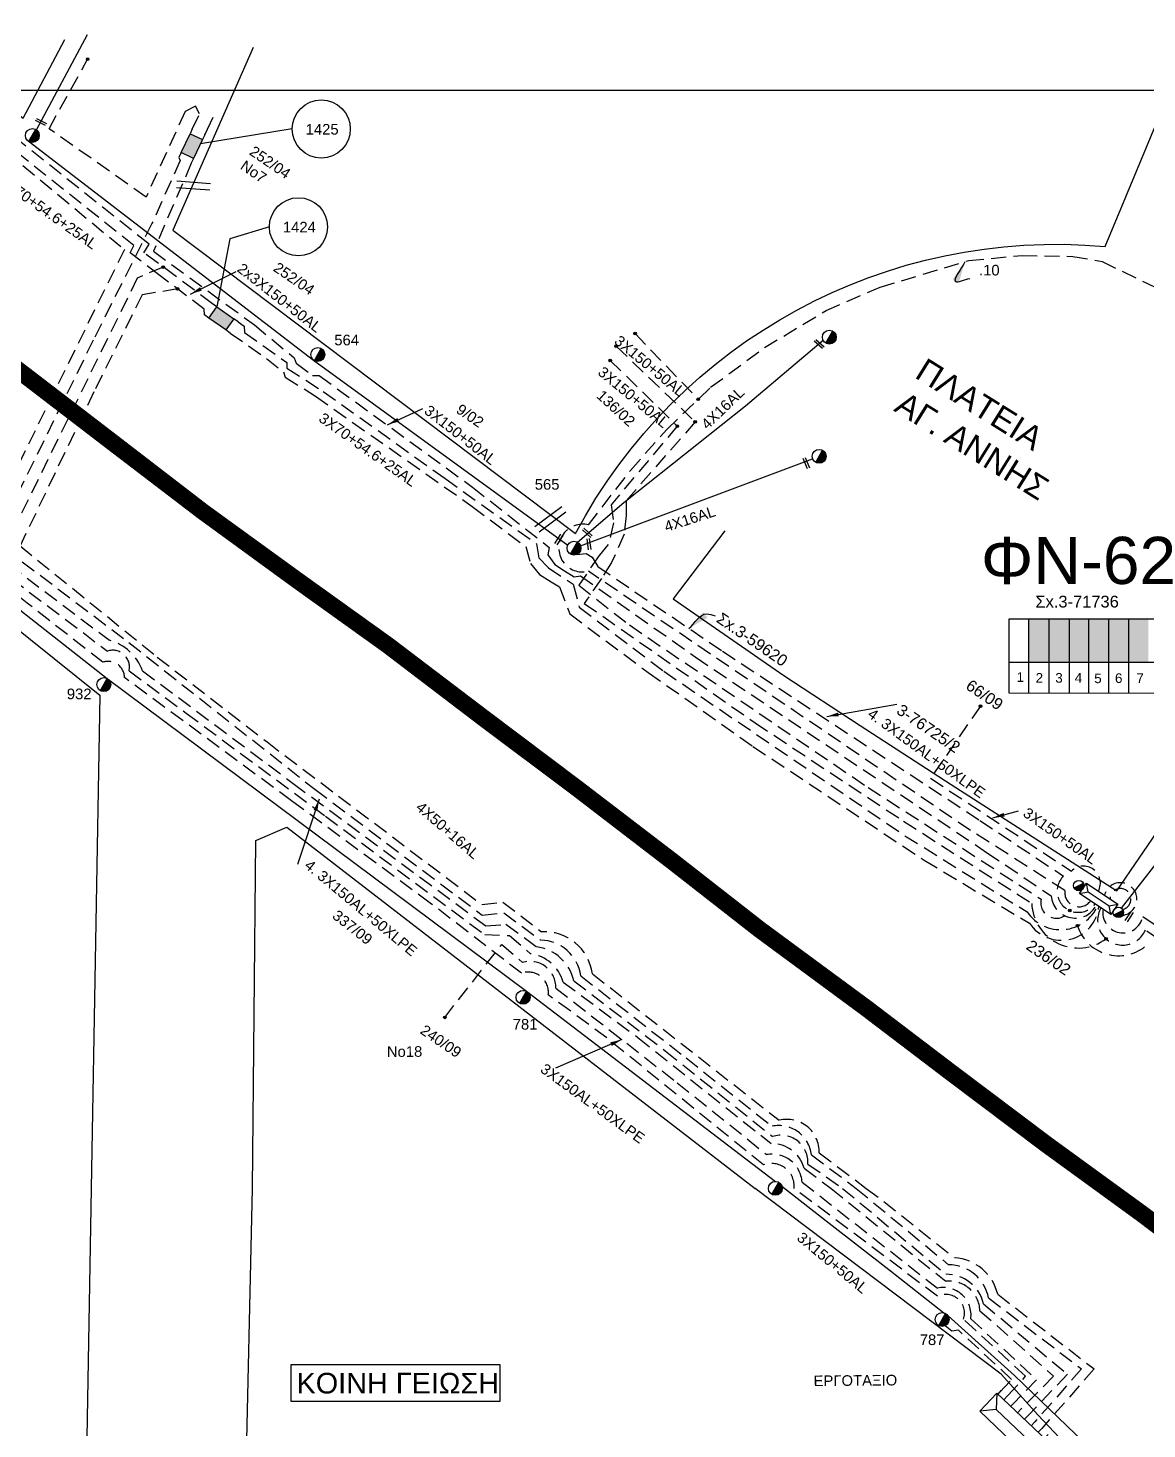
# Model space of a CAD drawing. Header units: millimetres. Extents: x 907 to 2022, y 699 to 1220.
# Drawn here: x 991 to 1086, y 1095.3 to 1214.1 of the extents above; entities that cross this region are included whole.
import ezdxf

# ---------------------------------------------------------------- set-up
doc = ezdxf.new("R2010")
doc.units = ezdxf.units.MM
doc.linetypes.add('DASHED', pattern=[19.05, 12.7, -6.35])
for name, color, linetype in [('Link Box 4 Διευθύνσεων', 7, 'Continuous'), ('Pillar OTE', 7, 'Continuous'), ('Άγνωστα', 7, 'Continuous'), ('Γυμνά εναέρια ΧΤ (3Φ)   4x16AL', 7, 'Continuous'), ('Γυμνά εναέρια ΧΤ και ΦΟΠ (3Φ)   4x50+16AL', 7, 'Continuous'), ('Επιγραφές - Σχήματα', 7, 'Continuous'), ('Καλώδια ΧΤ   3x150+50AL', 7, 'DASHED'), ('Καλώδια ΧΤ   3x150AL+50XLPE', 7, 'DASHED'), ('Μηχανική τομή', 7, 'Continuous'), ('Στύλος ΦΜ', 7, 'Continuous'), ('Στύλος ΦΜ @ 1', 7, 'Continuous'), ('Συνδέσεις', 7, 'Continuous'), ('Συνεστραμμένα ΧΤ   3x70+54.6+25 AL', 7, 'SYN_LINE'), ('Τομή', 7, 'Continuous'), ('Υποσταθμός εναέριος 2 στύλων', 7, 'Continuous'), ('Υποσταθμός πόλεως', 7, 'Continuous'), ('Υπόβαθρο ΔΕΗ', 7, 'Continuous'), ('Υπόγεια Καλώδια Δικτύου ΧΤ   .10', 7, 'DASHED'), ('Υπόγεια καλώδια Παροχών ΧΤ   4x6', 7, 'DASHED')]:
    doc.layers.add(name, color=color, linetype=linetype)
doc.styles.get("Standard").update_dxf_attribs({"font": 'arial.ttf'})
doc.linetypes.add('SYN_LINE', pattern='A,0.5,-0.0001,["/\\/\\/\\/",Standard,S=0.1,R=0,X=0,Y=-0.05],-0.25', length=0.7501)
doc.dimstyles.new('ISO-25', dxfattribs={"dimtxt": 2.5, "dimasz": 2.5, "dimexe": 1.25, "dimexo": 0.625, "dimtad": 1, "dimtxsty": 'Standard', "dimcen": 2.5, "dimadec": 0, "dimazin": 0, "dimtfac": 1, "dimtmove": 0, "dimatfit": 3, "dimfxl": 1, "dimarcsym": 0})

# ---------------------------------------------------------------- blocks, each defined once
blk = doc.blocks.new('ΥΠΑΡΧΩΝ ΤΣΙΜΕΝΤΕΝΙΟΣ ΣΤΥΛΟΣ')
at = {"layer": 'Στύλος ΦΜ'}
blk.add_hatch(color=256, dxfattribs=at).paths.add_polyline_path([(-1.29, -2.28, 0.574793), (2.62, 0, 0.268822), (1.3, 2.27)])
blk.add_line((-1.29, -2.28), (1.3, 2.27), dxfattribs=at)
blk.add_circle((0, 0), 2.62, dxfattribs=at)
at = {"layer": 'Στύλος ΦΜ', "flags": 4}
for tag, p in [('ΑΡΙΘΜΟΣ', (-4.68, 8.05)), ('ΤΥΠΟΣ', (-4.91, 3.03))]:
    blk.add_attdef(tag, p, '', height=4, dxfattribs=at)
blk = doc.blocks.new('ΜΗΧΑΝΙΚΗ ΤΟΜΗ')
at = {"layer": 'Μηχανική τομή', "ltscale": 40}
for p, q in [((-1.89, 0.78), (1.89, 0.78)), ((1.89, 0), (-1.89, 0))]:
    blk.add_line(p, q, dxfattribs=at)
blk = doc.blocks.new('ΤΟΜΗ')
at = {"layer": 'Τομή', "ltscale": 40}
for p, q in [((-5.68, 0), (5.68, 0)), ((5.68, -2.33), (-5.68, -2.33))]:
    blk.add_line(p, q, dxfattribs=at)
blk = doc.blocks.new('LINK BOX 4 ΑΝΑΧΩΡΗΣΕΩΝ')
at = {"layer": 'Link Box 4 Διευθύνσεων', "ltscale": 40}
blk.add_hatch(color=256, dxfattribs=at).paths.add_polyline_path([(-3.54, 0), (-3.54, -4.67), (3.54, -4.67), (3.54, 0)])
for p, q in [((-3.54, 0), (-5.33, 0)), ((5.33, 0), (3.54, 0)), ((-3.54, -4.67), (-5.33, -4.67)), ((5.33, -4.67), (3.54, -4.67))]:
    blk.add_line(p, q, dxfattribs=at)
blk.add_lwpolyline([(-3.54, -4.67), (-3.54, 0), (3.54, 0), (3.54, -4.67)], close=True, dxfattribs=at)
blk = doc.blocks.new('ΥΠΟΣΤΑΘΜΟΣ ΕΝΑΕΡΙΟΣ ΕΠΙ 2 ΣΤΥΛΩΝ')
at = {"layer": 'Υποσταθμός εναέριος 2 στύλων', "linetype": 'Continuous'}
for points in [[(-11.97, -2.11, 0.574793), (-8.45, -0.07, 0.268822), (-9.64, 1.98)], [(9.68, -2.15, 0.574793), (13.19, -0.1, 0.268822), (12.01, 1.95)]]:
    blk.add_hatch(color=256, dxfattribs=at).paths.add_polyline_path(points)
for p, q in [((-11.97, -2.11), (-9.64, 1.98)), ((9.68, -2.15), (12.01, 1.95))]:
    blk.add_line(p, q, dxfattribs=at)
for centre in [(-10.81, -0.07), (10.84, -0.1)]:
    blk.add_circle(centre, 2.36, dxfattribs=at)
at = {"layer": 'Υποσταθμός πόλεως', "linetype": 'Continuous', "ltscale": 40}
blk.add_lwpolyline([(-8.57, 2.82), (8.57, 2.82), (8.57, -2.82), (-8.57, -2.82)], close=True, dxfattribs=at)
for points in [[(-5.75, 0), (-8.57, 2.82)], [(-8.57, -2.82), (-5.75, 0)], [(-5.75, 0), (5.75, 0)], [(5.75, 0), (8.57, 2.82)], [(8.57, -2.82), (5.75, 0)]]:
    blk.add_lwpolyline(points, dxfattribs=at)
at = {"layer": 'Υποσταθμός εναέριος 2 στύλων', "ltscale": 40, "flags": 1}
for tag, p in [('ΜΕΤΑΣΧΗΜΑΤΙΣΜΟΣ', (14.09, 2.51)), ('ΙΣΧΥΣ', (14.07, -0.28)), ('ΑΡΙΘΜΟΣ', (14.19, -3))]:
    blk.add_attdef(tag, p, '', height=1.8, dxfattribs=at)
blk = doc.blocks.new('_ΣΥΝΔΕΣΗ')
at = {"layer": 'Συνδέσεις', "linetype": 'SYN_LINE', "ltscale": 40}
blk.add_hatch(color=256, dxfattribs=at).paths.add_polyline_path([(0.5, -0.01, 1), (-0.5, -0.01, 1)])
at = {"layer": 'Συνδέσεις'}
blk.add_circle((0, -0.01), 0.5, dxfattribs=at)
blk = doc.blocks.new('ΥΠΟΣΤΑΘΜΟΣ ΠΟΛΕΩΣ 9 ΑΝΑΧΩΡΗΣΕΩΝ')
at = {"layer": 'Υποσταθμός πόλεως', "ltscale": 40}
for p, q in [((-9.63, -2.82), (-9.63, -4)), ((-7.12, -2.82), (-7.12, -4)), ((-4.84, -2.82), (-4.84, -4)), ((-2.36, -2.82), (-2.36, -4)), ((0.09, -2.82), (0.09, -4)), ((2.55, -2.82), (2.55, -4)), ((5.02, -2.82), (5.02, -4)), ((7.48, -2.82), (7.48, -4)), ((9.61, -2.82), (9.61, -4))]:
    blk.add_line(p, q, dxfattribs=at)
blk.add_lwpolyline([(-10.02, 2.82), (10.02, 2.82), (10.02, -2.82), (-10.02, -2.82)], close=True, dxfattribs=at)
for points in [[(-7.21, 0), (-10.02, 2.82)], [(-10.02, -2.82), (-7.21, 0)], [(-7.21, 0), (7.21, 0)], [(7.21, 0), (10.02, 2.82)], [(10.02, -2.82), (7.21, 0)]]:
    blk.add_lwpolyline(points, dxfattribs=at)
at = {"layer": 'Υποσταθμός πόλεως', "linetype": 'SYN_LINE', "ltscale": 40, "flags": 1}
for tag, p in [('ΜΕΤΑΣΧΗΜΑΤΙΣΜΟΣ', (10.79, 1.71)), ('ΙΣΧΥΣ', (10.77, -1.08)), ('ΑΡΙΘΜΟΣ', (10.89, -3.8))]:
    blk.add_attdef(tag, p, '', height=1.8, dxfattribs=at)

msp = doc.modelspace()

# ---------------------------------------------------------------- hatches: boundary and pattern name
at = {"layer": 'Υπόγεια καλώδια Παροχών ΧΤ   4x6', "linetype": 'DASHED', "ltscale": 0.2}
h = msp.add_hatch(color=27, dxfattribs=at)
h.dxf.hatch_style = 1
h.paths.add_polyline_path([(1077.656, 1163.978), (1075.936, 1163.978), (1075.936, 1160.298), (1077.656, 1160.296)])
h = msp.add_hatch(color=6, dxfattribs=at)
h.dxf.hatch_style = 1
h.paths.add_polyline_path([(1079.376, 1163.978), (1077.656, 1163.978), (1077.656, 1160.296), (1079.376, 1160.295)])
h = msp.add_hatch(color=85, dxfattribs=at)
h.dxf.hatch_style = 1
h.paths.add_polyline_path([(1081.025, 1163.978), (1079.376, 1163.978), (1079.376, 1160.295), (1081.024, 1160.293)])
h = msp.add_hatch(color=1, dxfattribs=at)
h.dxf.hatch_style = 1
h.paths.add_polyline_path([(1082.718, 1163.978), (1081.025, 1163.978), (1081.024, 1160.293), (1082.717, 1160.291)])
h = msp.add_hatch(color=173, dxfattribs=at)
h.dxf.hatch_style = 1
h.paths.add_polyline_path([(1084.416, 1163.978), (1082.718, 1163.978), (1082.717, 1160.291), (1084.416, 1160.29)])
h = msp.add_hatch(color=30, dxfattribs=at)
h.dxf.hatch_style = 1
h.paths.add_polyline_path([(1086.085, 1163.978), (1084.416, 1163.978), (1084.416, 1160.29), (1086.084, 1160.288)])

# ---------------------------------------------------------------- linework, layer by layer
at = {"layer": 'Pillar OTE', "ltscale": 40}
for points in [[(1074.272, 1157.658), (1074.272, 1163.978), (1089.439, 1163.977), (1089.438, 1157.643), (1074.272, 1157.659)], [(1075.936, 1157.657), (1075.936, 1163.978)], [(1077.656, 1157.655), (1077.656, 1163.978)], [(1079.375, 1157.654), (1079.376, 1163.978)], [(1081.024, 1157.652), (1081.025, 1163.978)], [(1082.717, 1157.65), (1082.718, 1163.978)], [(1084.416, 1157.648), (1084.416, 1163.978)], [(1074.272, 1160.3), (1089.439, 1160.285)]]:
    msp.add_lwpolyline(points, dxfattribs=at)
at = {"layer": 'Άγνωστα', "color": 151, "ltscale": 0.1}
msp.add_lwpolyline([(991.74, 1205.444), (996.077, 1213.542)], dxfattribs=at)
at = {"layer": 'Άγνωστα', "color": 2, "linetype": 'DASHED', "ltscale": 0.1}
msp.add_lwpolyline([(1004.964, 1205.513), (1005.572, 1206.797), (1005.24, 1207.439), (1004.359, 1206.984), (1001.051, 1199.74), (992.808, 1205.535), (996.085, 1211.438)], dxfattribs=at)
at = {"layer": 'Άγνωστα', "color": 173, "ltscale": 0.1}
msp.add_lwpolyline([(1006.019, 1205.013), (1006.727, 1206.509)], dxfattribs=at)
at = {"layer": 'Άγνωστα', "color": 85, "linetype": 'DASHED', "ltscale": 0.1}
msp.add_lwpolyline([(1042.524, 1188.161), (1047.883, 1182.589)], dxfattribs=at)
at = {"layer": 'Άγνωστα', "color": 27, "linetype": 'DASHED', "ltscale": 0.1}
msp.add_lwpolyline([(1073.477, 1098.377), (1074.478, 1099.453), (1069.957, 1103.646), (1069.39, 1103.552), (1068.832, 1104.017)], dxfattribs=at)
at = {"layer": 'Άγνωστα', "color": 0, "linetype": 'DASHED', "ltscale": 0.1}
msp.add_arc((1083.712, 1140.202), 1.389, 277.75548, 166.62554, dxfattribs=at)
at = {"layer": 'Άγνωστα', "color": 85, "linetype": 'DASHED', "ltscale": 0.1}
msp.add_arc((1083.712, 1140.202), 0.889, 281.64449, 179.39992, dxfattribs=at)
at = {"layer": 'Γυμνά εναέρια ΧΤ (3Φ)   4x16AL', "color": 27, "ltscale": 0.1}
for points in [[(1037.64, 1170.477), (1041.58, 1173.833), (1051.898, 1182.021), (1058.474, 1187.612)], [(1037.903, 1170.162), (1057.595, 1177.546)]]:
    msp.add_lwpolyline(points, dxfattribs=at)
at = {"layer": 'Γυμνά εναέρια ΧΤ και ΦΟΠ (3Φ)   4x50+16AL', "color": 27, "ltscale": 0.1}
for points in [[(964.289, 1185.417), (983.815, 1169.808), (997.745, 1158.901)], [(997.745, 1158.901), (1033.317, 1132.38)], [(1033.317, 1132.38), (1054.43, 1116.253)], [(1054.987, 1115.854), (1058.986, 1112.718), (1064.072, 1108.771), (1068.713, 1105.122)], [(1069.091, 1104.841), (1074.719, 1099.795), (1085.838, 1089.112)]]:
    msp.add_lwpolyline(points, dxfattribs=at)
at = {"layer": 'Επιγραφές - Σχήματα'}
msp.add_lwpolyline([(918.43, 1208.801), (1901.6, 1208.801), (1901.6, 707.265), (918.43, 707.265)], close=True, dxfattribs=at)
at = {"layer": 'Επιγραφές - Σχήματα', "ltscale": 0.1}
for points in [[(1013.438, 1205.514), (1005.657, 1204.248)], [(1011.505, 1197.217), (1008.148, 1196.21), (1007.035, 1190.438)]]:
    msp.add_lwpolyline(points, dxfattribs=at)
at = {"layer": 'Επιγραφές - Σχήματα', "color": 190}
msp.add_lwpolyline([(1013.33, 1097.605), (1031.086, 1097.605), (1031.086, 1100.693), (1013.33, 1100.693)], close=True, dxfattribs=at)
at = {"layer": 'Επιγραφές - Σχήματα', "linetype": 'Continuous'}
for centre in [(1015.904, 1205.514), (1013.971, 1197.217)]:
    msp.add_circle(centre, 2.466, dxfattribs=at)
at = {"layer": 'Καλώδια ΧΤ   3x150+50AL', "color": 1, "ltscale": 0.1}
for points in [[(1006.668, 1190.695), (1000.849, 1195.022), (1001.292, 1195.755), (978.355, 1213.982)], [(1040.927, 1187.091), (1047.634, 1180.674)], [(1047.634, 1180.674), (1041.767, 1173.981), (1041.764, 1172.743), (1041.614, 1171.144), (1040.529, 1168.744), (1039.677, 1167.394), (1038.224, 1165.279), (1052.717, 1155.143), (1065.307, 1146.806), (1076.182, 1139.837)]]:
    msp.add_lwpolyline(points, dxfattribs=at)
at = {"layer": 'Καλώδια ΧΤ   3x150+50AL', "color": 62, "ltscale": 0.1}
for points in [[(1005.999, 1189.739), (1005.982, 1190.221), (1002.132, 1193.152), (999.698, 1194.998), (1000.006, 1195.642), (979.28, 1212.113)], [(1071.827, 1156.565), (1067.6, 1150.443)], [(1067.6, 1150.443), (1079.549, 1142.57)]]:
    msp.add_lwpolyline(points, dxfattribs=at)
at = {"layer": 'Καλώδια ΧΤ   3x150+50AL', "color": 173, "ltscale": 0.1}
msp.add_lwpolyline([(1004.879, 1202.605), (1001.664, 1195.147), (1010.233, 1188.897), (1013.604, 1186.119), (1013.782, 1185.639), (1015.148, 1184.613), (1015.714, 1184.606), (1028.74, 1175.142), (1035.25, 1170.028), (1035.116, 1169.383), (1035.716, 1168.567), (1036.551, 1168.036), (1037.361, 1167.521), (1037.904, 1167.619), (1047.639, 1160.732), (1072.357, 1144.163), (1077.835, 1140.473)], dxfattribs=at)
at = {"layer": 'Καλώδια ΧΤ   3x150+50AL', "color": 30, "ltscale": 0.1}
for points in [[(1008.182, 1188.211), (1011.269, 1186.052), (1012.693, 1184.905), (1012.829, 1184.474), (1015.424, 1182.847), (1028.719, 1173.499), (1033.266, 1170.092), (1033.647, 1168.665), (1034.433, 1167.737), (1035.409, 1167.119), (1036.111, 1166.674), (1036.996, 1164.383), (1043.64, 1159.426), (1052.532, 1153.151), (1067.063, 1143.49), (1076.003, 1138.149)], [(997.37, 1160.283), (990.947, 1165.308), (978.681, 1175.034), (964.935, 1186.114), (964.457, 1185.992)], [(1032.893, 1133.917), (1025.155, 1139.862), (1013.375, 1148.533), (999.215, 1158.982)], [(1053.423, 1117.651), (1040.133, 1128.421), (1035.168, 1132.077)], [(1068.194, 1106.516), (1056.024, 1115.664)], [(1075.667, 1099.733), (1070.39, 1104.57)], [(1074.132, 1098.06), (1075.667, 1099.733)]]:
    msp.add_lwpolyline(points, dxfattribs=at)
at = {"layer": 'Καλώδια ΧΤ   3x150+50AL', "color": 151, "ltscale": 0.1}
msp.add_lwpolyline([(1008.851, 1189.168), (1009.357, 1188.804), (1009.398, 1188.253), (1012.982, 1185.723), (1012.993, 1185.223), (1016.07, 1183.256), (1026.392, 1175.886), (1034.173, 1170.326), (1034.365, 1169.132), (1035.178, 1168.295), (1037.279, 1166.899), (1037.795, 1164.949), (1044.966, 1159.518), (1065.426, 1145.578), (1075.798, 1139.108)], dxfattribs=at)
at = {"layer": 'Καλώδια ΧΤ   3x150+50AL', "color": 27, "ltscale": 0.1}
for points in [[(1040.427, 1185.877), (1046.113, 1180.317)], [(1046.113, 1180.317), (1040.489, 1173.639), (1040.702, 1172.106), (1040.258, 1170.277), (1039.471, 1169.337), (1037.754, 1166.811), (1042.047, 1163.448), (1062.294, 1149.669), (1076.976, 1140.195)]]:
    msp.add_lwpolyline(points, dxfattribs=at)
at = {"layer": 'Καλώδια ΧΤ   3x150+50AL', "color": 30, "ltscale": 0.1}
for centre, radius, start, end in [((997.823, 1158.967), 1.392, 0.61448, 109.00441), ((1078.688, 1139.921), 3.217, 213.42478, 353.73103), ((1033.456, 1132.286), 1.725, 353.03025, 109.03156), ((1054.11, 1115.855), 1.923, 354.31786, 110.93736), ((1068.892, 1105.091), 1.586, 340.79521, 116.0925)]:
    msp.add_arc(centre, radius, start, end, dxfattribs=at)
at = {"layer": 'Καλώδια ΧΤ   3x150+50AL', "color": 62, "ltscale": 0.1}
msp.add_arc((1080.568, 1141.557), 1.437, 331.79076, 135.19889, dxfattribs=at)
at = {"layer": 'Καλώδια ΧΤ   3x150+50AL', "color": 151, "ltscale": 0.1}
for centre, radius, start, end in [((1078.643, 1141.051), 3.446, 214.33723, 335.77407), ((1083.545, 1139.052), 3.655, 197.64252, 315.95013)]:
    msp.add_arc(centre, radius, start, end, dxfattribs=at)
at = {"layer": 'Καλώδια ΧΤ   3x150+50AL', "color": 1, "ltscale": 0.1}
msp.add_arc((1080.128, 1139.999), 3.95, 182.34398, 306.63672, dxfattribs=at)
at = {"layer": 'Καλώδια ΧΤ   3x150+50AL', "color": 27, "ltscale": 0.1}
msp.add_arc((1078.258, 1139.889), 1.318, 166.53977, 330.21448, dxfattribs=at)
at = {"layer": 'Καλώδια ΧΤ   3x150+50AL', "color": 173, "ltscale": 0.1}
msp.add_arc((1079.867, 1140.625), 2.038, 184.28084, 333.15895, dxfattribs=at)
at = {"layer": 'Καλώδια ΧΤ   3x150AL+50XLPE', "color": 85, "ltscale": 0.1}
msp.add_line((1056.698, 1116.199), (1068.182, 1107.201), dxfattribs=at)
at = {"layer": 'Καλώδια ΧΤ   3x150AL+50XLPE', "color": 2, "ltscale": 0.1}
for points in [[(1003.824, 1203.105), (1003.944, 1202.85), (1001.543, 1197.506), (996.559, 1187.603), (989.813, 1173.874), (987.904, 1169.726), (997.929, 1162.148)], [(1000.751, 1159.565), (1013.531, 1150.006), (1029.867, 1137.926), (1031.574, 1138.062), (1034.175, 1136.148)], [(1037.335, 1133.263), (1045.088, 1127.342), (1054.194, 1120.064)], [(1057.192, 1117.73), (1060.138, 1115.664), (1068.896, 1108.379)], [(1072.089, 1105.877), (1079.203, 1099.898), (1075.871, 1096.402)]]:
    msp.add_lwpolyline(points, dxfattribs=at)
at = {"layer": 'Καλώδια ΧΤ   3x150AL+50XLPE', "color": 151, "ltscale": 0.1}
for points in [[(990.589, 1202.414), (990.589, 1202.414), (999.203, 1195.291), (986.576, 1169.69), (997.764, 1161.231)], [(999.598, 1159.555), (1004.441, 1155.976), (1016.258, 1147.237), (1029.769, 1137.184), (1031.873, 1137.116), (1033.655, 1135.561)], [(1036.427, 1133.163), (1042.769, 1128.468), (1054.085, 1119.46)], [(1056.864, 1117.366), (1059.157, 1115.664), (1068.888, 1107.783)], [(1071.79, 1105.289), (1078.034, 1099.73), (1075.292, 1096.954)]]:
    msp.add_lwpolyline(points, dxfattribs=at)
at = {"layer": 'Καλώδια ΧΤ   3x150AL+50XLPE', "color": 1, "ltscale": 0.1}
for points in [[(1002.484, 1193.806), (1000.297, 1192.864), (989.013, 1169.963), (999.592, 1161.948)], [(999.592, 1161.948), (1015.364, 1149.516), (1029.554, 1138.841), (1031.385, 1139.033), (1034.51, 1136.712)], [(1102.968, 1125.829), (1102.175, 1125.467), (1102.123, 1126.062), (1101.864, 1126.643), (1090.098, 1134.571), (1085.826, 1137.567)], [(1037.921, 1133.689), (1046.85, 1126.741), (1054.148, 1120.938)], [(1057.488, 1118.503), (1061.29, 1115.664), (1069.124, 1109.186)], [(1072.525, 1106.37), (1080.399, 1100.348), (1076.445, 1095.854)]]:
    msp.add_lwpolyline(points, dxfattribs=at)
at = {"layer": 'Καλώδια ΧΤ   3x150AL+50XLPE', "color": 62, "ltscale": 0.1}
for points in [[(1003.71, 1191.951), (1000.707, 1191.449), (996.616, 1183.218), (990.353, 1170.153), (1001.988, 1160.73)], [(1001.988, 1160.73), (1011.305, 1153.525), (1029.527, 1139.736), (1031.321, 1139.948), (1034.583, 1137.422)], [(1038.904, 1133.864), (1054.757, 1121.438)], [(1058.151, 1118.675), (1062.141, 1115.664), (1063.629, 1114.557), (1069.635, 1109.774)], [(1073.293, 1106.685), (1081.471, 1100.35), (1077.03, 1095.297)]]:
    msp.add_lwpolyline(points, dxfattribs=at)
at = {"layer": 'Καλώδια ΧΤ   3x150AL+50XLPE', "color": 27, "ltscale": 0.1}
msp.add_lwpolyline([(1037.588, 1169.428), (1038.372, 1169.514), (1038.879, 1169.197), (1039.366, 1168.404), (1049.951, 1161.219), (1071.784, 1146.868), (1078.875, 1142.153)], dxfattribs=at)
at = {"layer": 'Καλώδια ΧΤ   3x150AL+50XLPE', "color": 6, "ltscale": 0.1}
msp.add_lwpolyline([(1085.608, 1138.714), (1094.297, 1132.86), (1102.415, 1127.253), (1103.235, 1127.29), (1103.882, 1127.096), (1103.709, 1126.473)], dxfattribs=at)
at = {"layer": 'Καλώδια ΧΤ   3x150AL+50XLPE', "color": 85, "ltscale": 0.1}
for points in [[(1026.379, 1130.166), (1031.217, 1136.348), (1032.974, 1134.828)], [(1035.808, 1132.652), (1046.101, 1124.624), (1053.689, 1118.529)], [(1071.016, 1104.607), (1076.599, 1099.433)], [(1076.599, 1099.433), (1074.711, 1097.508)]]:
    msp.add_lwpolyline(points, dxfattribs=at)
at = {"layer": 'Καλώδια ΧΤ   3x150AL+50XLPE', "color": 2, "ltscale": 0.1}
for centre, radius, start, end in [((996.791, 1158.072), 4.232, 20.65146, 74.41171), ((1033.679, 1132.433), 3.748, 12.79383, 82.40954), ((1054.896, 1117.874), 2.3, 356.40931, 107.78215), ((1068.955, 1105.165), 3.214, 12.80162, 91.05055)]:
    msp.add_arc(centre, radius, start, end, dxfattribs=at)
at = {"layer": 'Καλώδια ΧΤ   3x150AL+50XLPE', "color": 151, "ltscale": 0.1}
for centre, radius, start, end in [((998.212, 1159.88), 1.423, 346.81309, 108.3587), ((1033.201, 1132.235), 3.356, 16.05401, 82.22651), ((1054.137, 1116.638), 2.822, 14.95508, 91.07087), ((1069.172, 1105.178), 2.62, 2.42524, 96.22328)]:
    msp.add_arc(centre, radius, start, end, dxfattribs=at)
at = {"layer": 'Καλώδια ΧΤ   3x150AL+50XLPE', "color": 27, "ltscale": 0.1}
msp.add_arc((1080.135, 1140.873), 1.796, 134.53408, 322.76543, dxfattribs=at)
at = {"layer": 'Καλώδια ΧΤ   3x150AL+50XLPE', "color": 1, "ltscale": 0.1}
for centre, radius, start, end in [((1083.888, 1138.412), 2.115, 150.33794, 336.44619), ((1034.47, 1133.23), 3.482, 7.57956, 89.3283), ((1054.705, 1118.194), 2.801, 6.33364, 101.46503), ((1069.098, 1105.693), 3.493, 11.17662, 89.57345)]:
    msp.add_arc(centre, radius, start, end, dxfattribs=at)
at = {"layer": 'Καλώδια ΧΤ   3x150AL+50XLPE', "color": 6, "ltscale": 0.1}
msp.add_arc((1083.923, 1139.052), 1.718, 170.4157, 348.63871, dxfattribs=at)
at = {"layer": 'Καλώδια ΧΤ   3x150AL+50XLPE', "color": 62, "ltscale": 0.1}
for centre, radius, start, end in [((1034.851, 1133.344), 4.086, 7.31352, 93.75491), ((1055.408, 1118.771), 2.745, 358.0044, 103.71094), ((1069.395, 1105.778), 4.002, 13.09161, 86.56054)]:
    msp.add_arc(centre, radius, start, end, dxfattribs=at)
at = {"layer": 'Καλώδια ΧΤ   3x150AL+50XLPE', "color": 85, "ltscale": 0.1}
for centre, radius, start, end in [((1033.602, 1132.712), 2.208, 358.45285, 106.51025), ((1054.156, 1116.024), 2.548, 3.94827, 100.56575), ((1068.689, 1104.91), 2.346, 352.58455, 102.49281)]:
    msp.add_arc(centre, radius, start, end, dxfattribs=at)
at = {"layer": 'Συνεστραμμένα ΧΤ   3x70+54.6+25 AL', "color": 151, "ltscale": 10}
for points in [[(991.025, 1204.509), (1015.256, 1185.915)], [(1015.256, 1185.915), (1036.812, 1170.211)]]:
    msp.add_lwpolyline(points, dxfattribs=at)
at = {"layer": 'Συνεστραμμένα ΧΤ   3x70+54.6+25 AL', "color": 85, "ltscale": 10}
msp.add_lwpolyline([(1099.882, 1160.063), (1083.781, 1139.438)], dxfattribs=at)
at = {"layer": 'Υπόβαθρο ΔΕΗ', "linetype": 'DASHED', "const_width": 1.32, "flags": 128}
msp.add_lwpolyline([(954.035, 1213.418), (965.791, 1204.235), (973.625, 1198.151), (989.841, 1185.354), (998.206, 1178.94), (1005.842, 1173.085), (1013.881, 1167.247), (1021.568, 1161.735), (1029.668, 1155.573), (1037.559, 1149.658), (1045.608, 1143.474), (1053.098, 1137.635), (1062.145, 1130.981), (1069.346, 1125.491), (1077.465, 1119.393), (1085.434, 1113.583), (1093.523, 1107.477), (1099.501, 1103.148), (1104.094, 1099.295), (1108.715, 1094.677), (1114.96, 1087.56), (1121.726, 1079.329), (1127.085, 1071.769), (1132.658, 1062.702), (1138.188, 1053.943), (1146.316, 1039.248), (1147.871, 1036.436), (1152.967, 1027.22), (1156.31, 1021.372), (1157.818, 1018.763), (1161.399, 1012.728), (1162.087, 1011.569)], dxfattribs=at)
at = {"layer": 'Υπόβαθρο ΔΕΗ', "ltscale": 0.1}
for points in [[(981.181, 1213.962), (990.623, 1206.443), (994.144, 1213.098)], [(944.181, 1115.664), (931.914, 1125.301), (936.866, 1134.033), (940.285, 1140.671), (941.839, 1143.444), (944.595, 1148.365), (946.953, 1153.21), (951.639, 1162.044), (957.983, 1172.835), (964.523, 1183.514), (975.705, 1174.656), (997.124, 1157.499), (996.391, 1115.664)], [(1010.066, 1115.664), (1010.362, 1145.168), (1012.997, 1146.306), (1052.717, 1115.664)]]:
    msp.add_lwpolyline(points, dxfattribs=at)
for points in [[(1010.14, 1212.426), (1003.316, 1196.928), (1037.477, 1171.194, -0.3021521), (1082.41, 1195.549), (1089.42, 1212.395)], [(1050.151, 1171.44), (1045.769, 1165.671), (1055.143, 1159.155), (1061.634, 1154.93), (1069.353, 1149.905), (1083.4, 1140.893), (1087.189, 1146.428, 0.2133966), (1091.562, 1170.501, -1.2752414)]]:
    msp.add_lwpolyline(points, format="xyb", dxfattribs=at)
at = {"layer": 'Υπόβαθρο ΔΕΗ'}
for points in [[(990.246, 1185.875), (998.608, 1179.463), (1006.237, 1173.614), (1014.267, 1167.782), (1021.96, 1162.266), (1030.066, 1156.1), (1037.958, 1150.184), (1046.012, 1143.996), (1053.496, 1138.161), (1062.541, 1131.509), (1069.744, 1126.018), (1077.858, 1119.923), (1085.828, 1114.113), (1093.915, 1108.008), (1099.907, 1103.669), (1104.54, 1099.782), (1109.197, 1095.129), (1115.463, 1087.988), (1122.251, 1079.729), (1127.636, 1072.133), (1133.218, 1063.051), (1138.757, 1054.28)], [(989.435, 1184.833), (997.805, 1178.416), (1005.447, 1172.556), (1013.495, 1166.711), (1021.176, 1161.204), (1029.271, 1155.046), (1037.16, 1149.133), (1045.204, 1142.952), (1052.699, 1137.109), (1061.75, 1130.453), (1068.947, 1124.965), (1077.073, 1118.862), (1085.041, 1113.053), (1093.131, 1106.946), (1099.095, 1102.628), (1103.648, 1098.808), (1108.233, 1094.225), (1114.457, 1087.133), (1121.201, 1078.928), (1126.534, 1071.405), (1132.098, 1062.353), (1137.62, 1053.607)], [(944.181, 1115.664), (953.675, 1107.664), (970.363, 1094.443), (981.062, 1086.117), (996.115, 1074.802), (1009.159, 1065.277), (1009.465, 1089.312), (1010.066, 1115.664)], [(996.391, 1115.664), (995.791, 1081.53), (991.581, 1078.211)], [(1039.761, 1041.44), (1051.731, 1053.97), (1073.348, 1076.562), (1084.507, 1088.185), (1076.698, 1096.47), (1073.597, 1099.913), (1052.717, 1115.664)]]:
    msp.add_lwpolyline(points, dxfattribs=at)
at = {"layer": 'Υπόγεια Καλώδια Δικτύου ΧΤ   .10', "color": 85, "ltscale": 0.1}
for points in [[(1038.579, 1171.931), (1042.133, 1176.553), (1045.213, 1180.021), (1048.941, 1183.607), (1053.509, 1186.974), (1058.75, 1190.118), (1063.318, 1192.101), (1070.855, 1194.363), (1075.361, 1194.79), (1079.671, 1194.704), (1082.154, 1194.28), (1086.645, 1192.093), (1089.408, 1190.379)], [(1079, 1140.931), (1070.991, 1146.019), (1038.565, 1168.005)]]:
    msp.add_lwpolyline(points, dxfattribs=at)
for centre, radius, start, end in [((1038.079, 1169.97), 2.024, 75.68656, 283.9157), ((1080.188, 1140.75), 1.202, 171.34683, 324.62797)]:
    msp.add_arc(centre, radius, start, end, dxfattribs=at)

# ---------------------------------------------------------------- block references
at = {"layer": 'Link Box 4 Διευθύνσεων', "xscale": 0.25, "yscale": 0.25, "zscale": 0.25}
for p, rotation in [((1004.394, 1204.309), 64.66217417808983), ((1007.76, 1189.931), 325.0267308849132)]:
    msp.add_blockref('LINK BOX 4 ΑΝΑΧΩΡΗΣΕΩΝ', p, dxfattribs=dict(at, rotation=rotation))
at = {"layer": 'Μηχανική τομή'}
for p, xscale, yscale, zscale, rotation in [((992.087, 1206.028), 0.2499999999999999, 0.2499999999999999, 0.2499999999999999, 332.9394417834328), ((1058.079, 1187.208), 0.2499999999999999, 0.2499999999999999, 0.2499999999999999, 317.9597762522323), ((1056.971, 1177.141), 0.2499999999999998, 0.2499999999999998, 0.2499999999999998, 292.4684051262407), ((1038.412, 1171.187), 0.2499999999999999, 0.2499999999999999, 0.2499999999999999, 317.9597762522323), ((1036.144, 1170.653), 0.2499999999999999, 0.2499999999999999, 0.2499999999999999, 56.99498482101225), ((1038.518, 1170.294), 0.2499999999999998, 0.2499999999999998, 0.2499999999999998, 277.9809216480723), ((1084.539, 1138.677), 0.2499999999999999, 0.2499999999999999, 0.2499999999999999, 56.99498482101225)]:
    msp.add_blockref('ΜΗΧΑΝΙΚΗ ΤΟΜΗ', p, dxfattribs=dict(at, xscale=xscale, yscale=yscale, zscale=zscale, rotation=rotation))
at = {"layer": 'Στύλος ΦΜ @ 1', "ltscale": 40}
ref = msp.add_blockref('ΥΠΑΡΧΩΝ ΤΣΙΜΕΝΤΕΝΙΟΣ ΣΤΥΛΟΣ', (991.395, 1204.967), dxfattribs=dict(at, xscale=0.2249999999999091, yscale=0.2249999999999091, zscale=0.2249999999999091))
ref.add_attrib('ΤΥΠΟΣ', '563', (987.195, 1209.997), dxfattribs={"layer": 'Στύλος ΦΜ', "height": 0.9, "flags": 4})
at = {"layer": 'Στύλος ΦΜ @ 1', "ltscale": 40, "xscale": 0.2249999999999091, "yscale": 0.2249999999999091, "zscale": 0.2249999999999091}
for p in [(1059.009, 1187.858), (1058.147, 1177.753), (1054.43, 1115.664)]:
    msp.add_blockref('ΥΠΑΡΧΩΝ ΤΣΙΜΕΝΤΕΝΙΟΣ ΣΤΥΛΟΣ', p, dxfattribs=at)
at = {"layer": 'Στύλος ΦΜ @ 1', "ltscale": 40}
ref = msp.add_blockref('ΥΠΑΡΧΩΝ ΤΣΙΜΕΝΤΕΝΙΟΣ ΣΤΥΛΟΣ', (1015.614, 1186.382), dxfattribs=dict(at, xscale=0.2249999999999091, yscale=0.2249999999999091, zscale=0.2249999999999091))
ref.add_attrib('ΤΥΠΟΣ', '564', (1017.011, 1187.168), dxfattribs={"layer": 'Στύλος ΦΜ', "height": 0.9, "flags": 4})
ref = msp.add_blockref('ΥΠΑΡΧΩΝ ΤΣΙΜΕΝΤΕΝΙΟΣ ΣΤΥΛΟΣ', (1037.347, 1169.966), dxfattribs=dict(at, xscale=0.2249999999999091, yscale=0.2249999999999091, zscale=0.2249999999999091))
ref.add_attrib('ΤΥΠΟΣ', '565', (1034.018, 1174.923), dxfattribs={"layer": 'Στύλος ΦΜ', "height": 0.9, "flags": 4})
ref = msp.add_blockref('ΥΠΑΡΧΩΝ ΤΣΙΜΕΝΤΕΝΙΟΣ ΣΤΥΛΟΣ', (997.453, 1158.39), dxfattribs=dict(at, xscale=0.2249999999999091, yscale=0.2249999999999091, zscale=0.2249999999999091))
ref.add_attrib('ΤΥΠΟΣ', '932', (994.318, 1157.151), dxfattribs={"layer": 'Στύλος ΦΜ', "height": 0.9, "flags": 4})
ref = msp.add_blockref('ΥΠΑΡΧΩΝ ΤΣΙΜΕΝΤΕΝΙΟΣ ΣΤΥΛΟΣ', (1033.025, 1131.869), dxfattribs=dict(at, xscale=0.2249999999999091, yscale=0.2249999999999091, zscale=0.2249999999999091))
ref.add_attrib('ΤΥΠΟΣ', '781', (1032.148, 1129.133), dxfattribs={"layer": 'Στύλος ΦΜ', "height": 0.9, "flags": 4})
ref = msp.add_blockref('ΥΠΑΡΧΩΝ ΤΣΙΜΕΝΤΕΝΙΟΣ ΣΤΥΛΟΣ', (1068.579, 1104.549), dxfattribs=dict(at, xscale=0.2249999999999091, yscale=0.2249999999999091, zscale=0.2249999999999091))
ref.add_attrib('ΤΥΠΟΣ', '787', (1066.682, 1102.375), dxfattribs={"layer": 'Στύλος ΦΜ', "height": 0.9, "flags": 4})
at = {"layer": 'Συνδέσεις', "xscale": 0.2249999999999091, "yscale": 0.2249999999999091, "zscale": 0.2249999999999091}
for p in [(996.086, 1211.441), (1002.485, 1193.809), (1003.71, 1191.954), (1042.524, 1188.163), (1040.928, 1187.093), (1040.428, 1185.88), (1047.884, 1182.592), (1046.114, 1180.32), (1047.635, 1180.676), (1071.827, 1156.565), (1079.404, 1139.236), (1080.063, 1137.947), (1082.486, 1136.832), (1026.38, 1130.168)]:
    msp.add_blockref('_ΣΥΝΔΕΣΗ', p, dxfattribs=at)
at = {"layer": 'Τομή', "xscale": 0.2499999999999999, "yscale": 0.2499999999999999, "zscale": 0.2499999999999999}
for p, rotation in [((1005.081, 1201.008), 355.6446747403233), ((1035.175, 1172.64), 36.75086367159519)]:
    msp.add_blockref('ΤΟΜΗ', p, dxfattribs=dict(at, rotation=rotation))
at = {"layer": 'Υποσταθμός εναέριος 2 στύλων', "xscale": 0.1875, "yscale": 0.1875, "zscale": 0.1875, "rotation": 325.9830349136739}
msp.add_blockref('ΥΠΟΣΤΑΘΜΟΣ ΕΝΑΕΡΙΟΣ ΕΠΙ 2 ΣΤΥΛΩΝ', (1081.86, 1140.224), dxfattribs=at)
at = {"layer": 'Υποσταθμός πόλεως', "xscale": 0.325, "yscale": 0.375, "zscale": 0.25, "rotation": 136.3696616450459}
msp.add_blockref('ΥΠΟΣΤΑΘΜΟΣ ΠΟΛΕΩΣ 9 ΑΝΑΧΩΡΗΣΕΩΝ', (1074.856, 1095.296), dxfattribs=at)

# ---------------------------------------------------------------- texts
at = {"ltscale": 30, "char_height": 0.817, "width": 5.62865, "attachment_point": 1}
for s, insert in [('1', (1074.895, 1159.439)), ('2', (1076.514, 1159.372)), ('3', (1078.179, 1159.372)), ('4', (1079.831, 1159.372)), ('5', (1081.483, 1159.331)), ('6', (1083.243, 1159.345)), ('7', (1085.057, 1159.345))]:
    msp.add_mtext(s, dxfattribs=dict(at, insert=insert))
at = {"layer": 'Γυμνά εναέρια ΧΤ (3Φ)   4x16AL', "color": 7, "char_height": 0.9, "width": 84.18588, "attachment_point": 1}
for insert, rotation in [((1048.039, 1180.62), 43.82799), ((1044.908, 1172.184), 17.97769)]:
    msp.add_mtext('4X16AL', dxfattribs=dict(at, insert=insert, rotation=rotation))
at = {"layer": 'Γυμνά εναέρια ΧΤ και ΦΟΠ (3Φ)   4x50+16AL', "color": 7, "insert": (1024.443, 1148.54), "char_height": 0.9, "width": 84.18588, "attachment_point": 1, "rotation": 319.04452}
msp.add_mtext('4X50+16AL', dxfattribs=at)
at = {"layer": 'Επιγραφές - Σχήματα', "attachment_point": 1}
for s, insert, char_height in [('1425', (1014.581, 1205.937), 0.9), ('1424', (1012.647, 1197.64), 0.9), ('ΦΝ-62', (1071.864, 1170.923), 4)]:
    msp.add_mtext_dynamic_manual_height_columns(s, width=10.09091, gutter_width=12.5, heights=[0], dxfattribs=dict(at, insert=insert, char_height=char_height))
at = {"layer": 'Επιγραφές - Σχήματα', "char_height": 0.9, "attachment_point": 1}
for s, insert, rotation in [('252/04', (1010.236, 1204.144), 325.62252), ('Νο7', (1009.467, 1202.92), 325.62252), ('252/04', (1012.267, 1194.281), 325.62252), ('136/02', (1039.796, 1183.459), 317.44207), ('9/02', (1027.774, 1182.258), 325.62252), ('{\\H1.0833x;Σx.3-59620}', (1049.894, 1164.569), 325.62252), ('{\\H1.0833x;66/09}', (1071.054, 1158.891), 325.62252), ('{\\H1.0833x;3-76725/2}', (1065.175, 1156.809), 325.62252), ('337/09', (1017.325, 1139.35), 321.79245), ('{\\H1.0833x;236/02}', (1076.174, 1136.817), 325.62252), ('240/09', (1024.73, 1129.606), 325.62252)]:
    msp.add_mtext_dynamic_manual_height_columns(s, width=10.09091, gutter_width=12.5, heights=[0], dxfattribs=dict(at, insert=insert, rotation=rotation))
at = {"layer": 'Επιγραφές - Σχήματα', "linetype": 'Continuous', "insert": (1067.219, 1186.179), "char_height": 2, "width": 23.56556, "attachment_point": 1, "rotation": 328.08819}
msp.add_mtext('ΠΛΑΤΕΙΑ \\PΑΓ. ΑΝΝΗΣ', dxfattribs=at)
at = {"layer": 'Επιγραφές - Σχήματα', "color": 7, "linetype": 'Continuous', "insert": (1076.494, 1165.929), "char_height": 1, "width": 7.25761, "attachment_point": 1}
msp.add_mtext('Σx.3-71736', dxfattribs=at)
at = {"layer": 'Επιγραφές - Σχήματα', "color": 1, "char_height": 0.9, "attachment_point": 1}
for s, insert, rotation in [('No18', (1021.468, 1127.712), 0.21047), ('ΕΡΓΟΤΑΞΙΟ', (1057.67, 1099.788), 0.53753)]:
    msp.add_mtext_dynamic_manual_height_columns(s, width=10.09091, gutter_width=12.5, heights=[0], dxfattribs=dict(at, insert=insert, rotation=rotation))
at = {"layer": 'Επιγραφές - Σχήματα', "color": 190, "insert": (1013.807, 1100.019), "char_height": 1.75, "width": 17.56555, "attachment_point": 1}
msp.add_mtext('KOINH ΓΕΙΩΣΗ', dxfattribs=at)
at = {"layer": 'Καλώδια ΧΤ   3x150+50AL', "color": 7, "char_height": 0.9, "width": 84.18588, "attachment_point": 1}
for s, insert, rotation in [('2x3X150+50AL', (1009.243, 1194.213), 322.00444), ('3X150+50AL', (1041.266, 1188.09), 320.35539), ('3X150+50AL', (1039.864, 1185.446), 320.35539), ('3X150+50AL', (1025.112, 1182.171), 322.00444), ('3X150+50AL', (1075.877, 1148.031), 324.88187), ('3X150+50AL', (1056.755, 1112.035), 320.35539)]:
    msp.add_mtext(s, dxfattribs=dict(at, insert=insert, rotation=rotation))
at = {"layer": 'Καλώδια ΧΤ   3x150AL+50XLPE', "color": 7, "char_height": 0.9, "width": 13.92422, "attachment_point": 5}
for s, insert, rotation in [('4. 3X150AL+50XLPE', (1067.262, 1152.568), 323.98826), ('4. 3X150AL+50XLPE', (1019.271, 1139.45), 320.15819), ('3X150AL+50XLPE', (1038.93, 1122.864), 323.98826)]:
    msp.add_mtext(s, dxfattribs=dict(at, insert=insert, rotation=rotation))
at = {"layer": 'Συνεστραμμένα ΧΤ   3x70+54.6+25 AL', "color": 7, "char_height": 0.9, "width": 84.18588, "attachment_point": 1, "rotation": 324.66765}
for insert in [(989.033, 1201.654), (1016.129, 1181.52)]:
    msp.add_mtext('3X70+54.6+25AL', dxfattribs=dict(at, insert=insert))
at = {"layer": 'Υπόγεια Καλώδια Δικτύου ΧΤ   .10', "color": 7, "insert": (1071.71, 1193.991), "char_height": 0.9, "width": 84.18588, "attachment_point": 1}
msp.add_mtext('.10', dxfattribs=at)

# ---------------------------------------------------------------- leaders
at = {"layer": 'Επιγραφές - Σχήματα', "path_type": 1}
for points, override in [([(1070.509, 1194.259), (1069.709, 1192.568), (1070.92, 1192.842)], {"dimasz": 1.8, "dimtad": 0}), ([(1047.093, 1163.159), (1048.616, 1164.395), (1049.315, 1164.226)], {"dimasz": 1.8, "dimgap": 0.625, "dimtad": 0})]:
    msp.add_leader(points, dimstyle='ISO-25', override=override, dxfattribs=at)
at = {"layer": 'Επιγραφές - Σχήματα', "ltscale": 40}
for points in [[(1004.804, 1191.513), (1008.677, 1193.428)], [(1021.521, 1180.431), (1024.525, 1181.818)], [(1058.798, 1155.687), (1064.733, 1156.718)], [(1015.73, 1148.665), (1013.902, 1143.144)], [(1072.876, 1147.096), (1075.07, 1147.684)], [(1041.403, 1128.288), (1035.79, 1125.846)]]:
    msp.add_leader(points, dimstyle='ISO-25', override={"dimasz": 1, "dimtad": 0}, dxfattribs=at)

doc.saveas('drawing.dxf')
